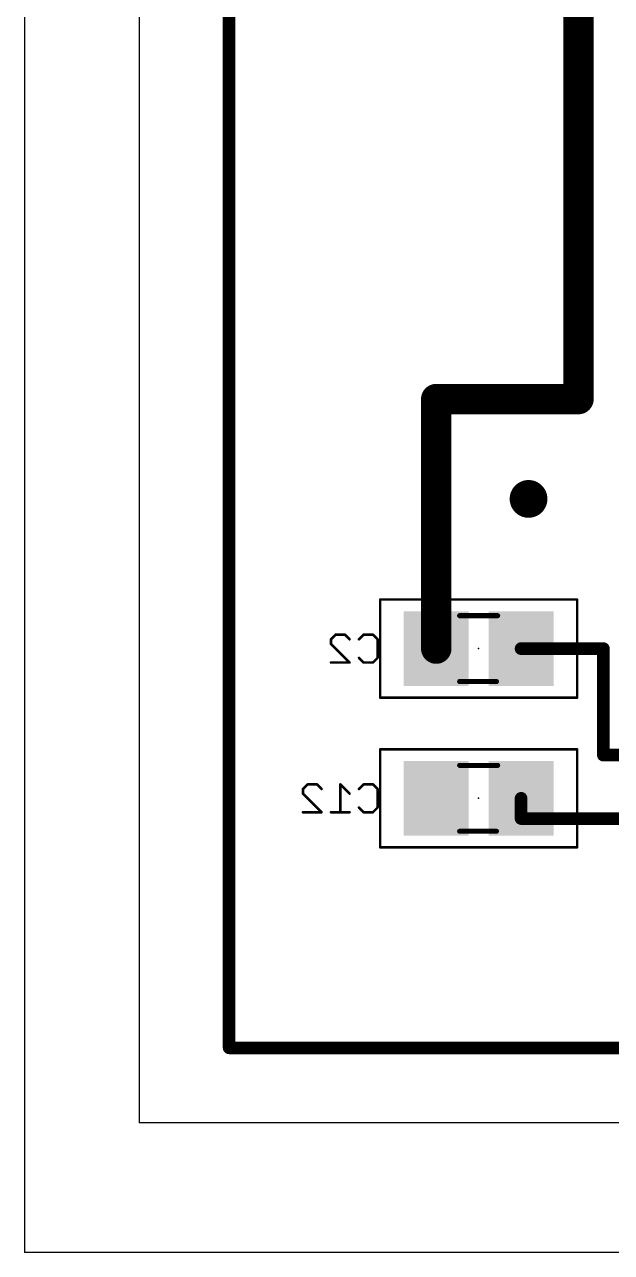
# Model space of a CAD drawing. Extents: x -7 to 74, y -4 to 123.
# Drawn here: x -4.1 to 7.66, y -4.1 to 20.51 of the extents above; entities that cross this region are included whole.
import ezdxf

# ---------------------------------------------------------------- set-up
doc = ezdxf.new("R2010")
doc.units = 0
for name, color, linetype in [('1', 14, 'CONTINUOUS'), ('16', 5, 'CONTINUOUS'), ('18', 94, 'CONTINUOUS'), ('20', 178, 'CONTINUOUS'), ('22', 250, 'CONTINUOUS'), ('24', 178, 'CONTINUOUS'), ('40', 5, 'CONTINUOUS'), ('44', 250, 'CONTINUOUS'), ('51', 214, 'CONTINUOUS'), ('52', 6, 'CONTINUOUS')]:
    doc.layers.add(name, color=color, linetype=linetype)

# ---------------------------------------------------------------- blocks, each defined once
blk = doc.blocks.new('RECT')
blk.add_solid([(-0.5, -0.5), (0.5, -0.5), (-0.5, 0.5), (0.5, 0.5)])
blk = doc.blocks.new('ROUNDV')
at = {"const_width": 0.5}
blk.add_lwpolyline([(0, -0.25, 1), (0, 0.25, 1), (0, -0.25)], format="xyb", dxfattribs=at)

msp = doc.modelspace()

# ---------------------------------------------------------------- linework, layer by layer
at = {"layer": '1', "const_width": 0.254}
for points in [[(0, 66), (0, 0)], [(0, 0), (50.5, 0)]]:
    msp.add_lwpolyline(points, dxfattribs=at)
at = {"layer": '1', "const_width": 0.127}
for points in [[(0, 0.0635, 1), (0, -0.0635)], [(-0.0635, 0, 1), (0.0635, 0)]]:
    msp.add_lwpolyline(points, format="xyb", dxfattribs=at)
at = {"layer": '16'}
for points, const_width in [([(7, 87), (7, 13)], 0.6096), ([(0, 66), (0, 0)], 0.254), ([(7, 13), (4.15, 13)], 0.6096), ([(4.15, 13), (4.15, 8)], 0.6096), ([(7.5, 8), (5.85, 8)], 0.254), ([(7.5, 5.865), (7.5, 8)], 0.254), ([(9.4, 5.865), (7.5, 5.865)], 0.254), ([(5.85, 4.595), (5.85, 5)], 0.254), ([(9.4, 4.595), (5.85, 4.595)], 0.254), ([(0, 0), (50.5, 0)], 0.254)]:
    msp.add_lwpolyline(points, dxfattribs=dict(at, const_width=const_width))
for points, const_width in [([(4.15, 13.1524, 1), (4.15, 12.8476)], 0.3048), ([(4.3024, 13, 1), (3.9976, 13)], 0.3048), ([(7, 12.8476, 1), (7, 13.1524)], 0.3048), ([(6.8476, 13, 1), (7.1524, 13)], 0.3048), ([(3.9976, 8, 1), (4.3024, 8)], 0.3048), ([(5.85, 8.0635, 1), (5.85, 7.9365)], 0.127), ([(7.5635, 8, 1), (7.4365, 8)], 0.127), ([(7.5, 7.9365, 1), (7.5, 8.0635)], 0.127), ([(7.5, 5.9285, 1), (7.5, 5.8015)], 0.127), ([(7.4365, 5.865, 1), (7.5635, 5.865)], 0.127), ([(5.9135, 5, 1), (5.7865, 5)], 0.127), ([(5.85, 4.6585, 1), (5.85, 4.5315)], 0.127), ([(5.7865, 4.595, 1), (5.9135, 4.595)], 0.127), ([(0, 0.0635, 1), (0, -0.0635)], 0.127), ([(-0.0635, 0, 1), (0.0635, 0)], 0.127)]:
    msp.add_lwpolyline(points, format="xyb", dxfattribs=dict(at, const_width=const_width))
at = {"layer": '20'}
for p, q in [((0, 0), (0, 47)), ((50.5, 0), (0, 0))]:
    msp.add_line(p, q, dxfattribs=at)
at = {"layer": '22', "const_width": 0.0508}
for points in [[(2.0404, 8.1867), (2.1337, 8.2799)], [(2.0404, 8.0935), (2.0404, 8.1867)], [(2.1337, 8.2799), (2.3201, 8.2799)], [(2.3201, 8.2799), (2.4133, 8.1867)], [(2.6018, 8.1867), (2.695, 8.2799)], [(2.695, 8.2799), (2.8814, 8.2799)], [(2.8814, 8.2799), (2.9746, 8.1867)], [(2.9746, 8.1867), (2.9746, 7.8138)], [(2.4133, 7.7206), (2.0404, 8.0935)], [(2.0404, 7.7206), (2.4133, 7.7206)], [(2.695, 7.7206), (2.6018, 7.8138)], [(2.8814, 7.7206), (2.695, 7.7206)], [(2.9746, 7.8138), (2.8814, 7.7206)], [(1.4791, 5.1867), (1.5723, 5.2799)], [(1.4791, 5.0934), (1.4791, 5.1867)], [(1.5723, 5.2799), (1.7588, 5.2799)], [(1.7588, 5.2799), (1.852, 5.1867)], [(2.4133, 5.0934), (2.2269, 5.2799)], [(2.2269, 5.2799), (2.2269, 4.7206)], [(2.6018, 5.1867), (2.695, 5.2799)], [(2.695, 5.2799), (2.8814, 5.2799)], [(2.8814, 5.2799), (2.9746, 5.1867)], [(2.9746, 5.1867), (2.9746, 4.8138)], [(1.852, 4.7206), (1.4791, 5.0934)], [(1.4791, 4.7206), (1.852, 4.7206)], [(2.4133, 4.7206), (2.0404, 4.7206)], [(2.695, 4.7206), (2.6018, 4.8138)], [(2.8814, 4.7206), (2.695, 4.7206)], [(2.9746, 4.8138), (2.8814, 4.7206)]]:
    msp.add_lwpolyline(points, dxfattribs=at)
at = {"layer": '22', "const_width": 0.0254}
for points in [[(2.0531, 8.1867, 1), (2.0277, 8.1867)], [(2.0315, 8.1956, 1), (2.0494, 8.1777)], [(2.1337, 8.2926, 1), (2.1337, 8.2672)], [(2.1426, 8.2709, 1), (2.1247, 8.2889)], [(2.3291, 8.2889, 1), (2.3111, 8.2709)], [(2.3201, 8.2672, 1), (2.3201, 8.2926)], [(2.4043, 8.1777, 1), (2.4223, 8.1956)], [(2.5928, 8.1956, 1), (2.6107, 8.1777)], [(2.695, 8.2926, 1), (2.695, 8.2672)], [(2.7039, 8.2709, 1), (2.686, 8.2889)], [(2.8904, 8.2889, 1), (2.8724, 8.2709)], [(2.8814, 8.2672, 1), (2.8814, 8.2926)], [(2.9873, 8.1867, 1), (2.9619, 8.1867)], [(2.9656, 8.1777, 1), (2.9836, 8.1956)], [(2.0277, 8.0935, 1), (2.0531, 8.0935)], [(2.0494, 8.1024, 1), (2.0315, 8.0845)], [(2.0404, 7.7333, 1), (2.0404, 7.7079)], [(2.4043, 7.7116, 1), (2.4223, 7.7296)], [(2.4133, 7.7079, 1), (2.4133, 7.7333)], [(2.6107, 7.8228, 1), (2.5928, 7.8048)], [(2.695, 7.7333, 1), (2.695, 7.7079)], [(2.686, 7.7116, 1), (2.7039, 7.7296)], [(2.8724, 7.7296, 1), (2.8904, 7.7116)], [(2.8814, 7.7079, 1), (2.8814, 7.7333)], [(2.9619, 7.8138, 1), (2.9873, 7.8138)], [(2.9836, 7.8048, 1), (2.9656, 7.8228)], [(1.4918, 5.1867, 1), (1.4664, 5.1867)], [(1.4702, 5.1956, 1), (1.4881, 5.1777)], [(1.5723, 5.2926, 1), (1.5723, 5.2672)], [(1.5813, 5.2709, 1), (1.5634, 5.2889)], [(1.7677, 5.2889, 1), (1.7498, 5.2709)], [(1.7588, 5.2672, 1), (1.7588, 5.2926)], [(1.843, 5.1777, 1), (1.861, 5.1956)], [(2.2358, 5.2889, 1), (2.2179, 5.2709)], [(2.2396, 5.2799, 1), (2.2142, 5.2799)], [(2.5928, 5.1956, 1), (2.6107, 5.1777)], [(2.695, 5.2926, 1), (2.695, 5.2672)], [(2.7039, 5.2709, 1), (2.686, 5.2889)], [(2.8904, 5.2889, 1), (2.8724, 5.2709)], [(2.8814, 5.2672, 1), (2.8814, 5.2926)], [(2.9873, 5.1867, 1), (2.9619, 5.1867)], [(2.9656, 5.1777, 1), (2.9836, 5.1956)], [(1.4664, 5.0934, 1), (1.4918, 5.0934)], [(1.4881, 5.1024, 1), (1.4702, 5.0845)], [(2.4043, 5.0845, 1), (2.4223, 5.1024)], [(1.4791, 4.7333, 1), (1.4791, 4.7079)], [(1.843, 4.7116, 1), (1.861, 4.7296)], [(1.852, 4.7079, 1), (1.852, 4.7333)], [(2.0404, 4.7333, 1), (2.0404, 4.7079)], [(2.2142, 4.7206, 1), (2.2396, 4.7206)], [(2.4133, 4.7079, 1), (2.4133, 4.7333)], [(2.6107, 4.8228, 1), (2.5928, 4.8048)], [(2.695, 4.7333, 1), (2.695, 4.7079)], [(2.686, 4.7116, 1), (2.7039, 4.7296)], [(2.8724, 4.7296, 1), (2.8904, 4.7116)], [(2.8814, 4.7079, 1), (2.8814, 4.7333)], [(2.9619, 4.8138, 1), (2.9873, 4.8138)], [(2.9836, 4.8048, 1), (2.9656, 4.8228)]]:
    msp.add_lwpolyline(points, format="xyb", dxfattribs=at)
at = {"layer": '24'}
for p in [(5, 8), (5, 5)]:
    msp.add_point(p, dxfattribs=at)
at = {"layer": '40', "const_width": 0.0508}
for points in [[(6.973, 8.983), (3.027, 8.983)], [(3.027, 8.983), (3.027, 7.017)], [(6.973, 7.017), (6.973, 8.983)], [(3.027, 7.017), (6.973, 7.017)], [(6.973, 5.983), (3.027, 5.983)], [(3.027, 5.983), (3.027, 4.017)], [(6.973, 4.017), (6.973, 5.983)], [(3.027, 4.017), (6.973, 4.017)]]:
    msp.add_lwpolyline(points, dxfattribs=at)
at = {"layer": '40', "const_width": 0.0254}
for points in [[(3.027, 8.9957, 1), (3.027, 8.9703)], [(3.0397, 8.983, 1), (3.0143, 8.983)], [(6.9857, 8.983, 1), (6.9603, 8.983)], [(6.973, 8.9703, 1), (6.973, 8.9957)], [(3.027, 7.0297, 1), (3.027, 7.0043)], [(3.0143, 7.017, 1), (3.0397, 7.017)], [(6.9603, 7.017, 1), (6.9857, 7.017)], [(6.973, 7.0043, 1), (6.973, 7.0297)], [(3.027, 5.9957, 1), (3.027, 5.9703)], [(3.0397, 5.983, 1), (3.0143, 5.983)], [(6.9857, 5.983, 1), (6.9603, 5.983)], [(6.973, 5.9703, 1), (6.973, 5.9957)], [(3.027, 4.0297, 1), (3.027, 4.0043)], [(3.0143, 4.017, 1), (3.0397, 4.017)], [(6.9603, 4.017, 1), (6.9857, 4.017)], [(6.973, 4.0043, 1), (6.973, 4.0297)]]:
    msp.add_lwpolyline(points, format="xyb", dxfattribs=at)
at = {"layer": '44'}
msp.add_circle((6, 11), 0.175, dxfattribs=at)
at = {"layer": '51'}
for p, q in [((-4.1, 122.55), (-4.1, -4.1)), ((-1.8, 120.25), (-1.8, -1.5)), ((63.9, -1.5), (-1.8, -1.5)), ((63.6, -4.1), (-4.1, -4.1))]:
    msp.add_line(p, q, dxfattribs=at)
at = {"layer": '52', "const_width": 0.1016}
for points in [[(5.381, 8.66), (4.619, 8.66)], [(5.356, 7.34), (4.619, 7.34)], [(5.381, 5.66), (4.619, 5.66)], [(5.356, 4.34), (4.619, 4.34)]]:
    msp.add_lwpolyline(points, dxfattribs=at)
at = {"layer": '52', "const_width": 0.0508}
for points in [[(4.619, 8.6854, 1), (4.619, 8.6346)], [(5.381, 8.6346, 1), (5.381, 8.6854)], [(4.619, 7.3654, 1), (4.619, 7.3146)], [(5.356, 7.3146, 1), (5.356, 7.3654)], [(4.619, 5.6854, 1), (4.619, 5.6346)], [(5.381, 5.6346, 1), (5.381, 5.6854)], [(4.619, 4.3654, 1), (4.619, 4.3146)], [(5.356, 4.3146, 1), (5.356, 4.3654)]]:
    msp.add_lwpolyline(points, format="xyb", dxfattribs=at)

# ---------------------------------------------------------------- block references
at = {"layer": '16', "xscale": 1.3, "yscale": 1.5, "rotation": 180}
for p in [(4.15, 8), (5.85, 8), (4.15, 5), (5.85, 5)]:
    msp.add_blockref('RECT', p, dxfattribs=at)
at = {"layer": '18', "xscale": 0.7564, "yscale": 0.7564}
msp.add_blockref('ROUNDV', (6, 11), dxfattribs=at)
msp.add_blockref('ROUNDV', (6, 11), dxfattribs=at)
msp.add_blockref('ROUNDV', (6, 11), dxfattribs=at)
msp.add_blockref('ROUNDV', (6, 11), dxfattribs=at)
at = {"layer": '52', "xscale": 0.7501, "yscale": 1.4501, "rotation": 180}
for p in [(4.2694, 8.0012), (5.7172, 8.0012), (4.2694, 5.0011), (5.7172, 5.0011)]:
    msp.add_blockref('RECT', p, dxfattribs=at)

doc.saveas('drawing.dxf')
